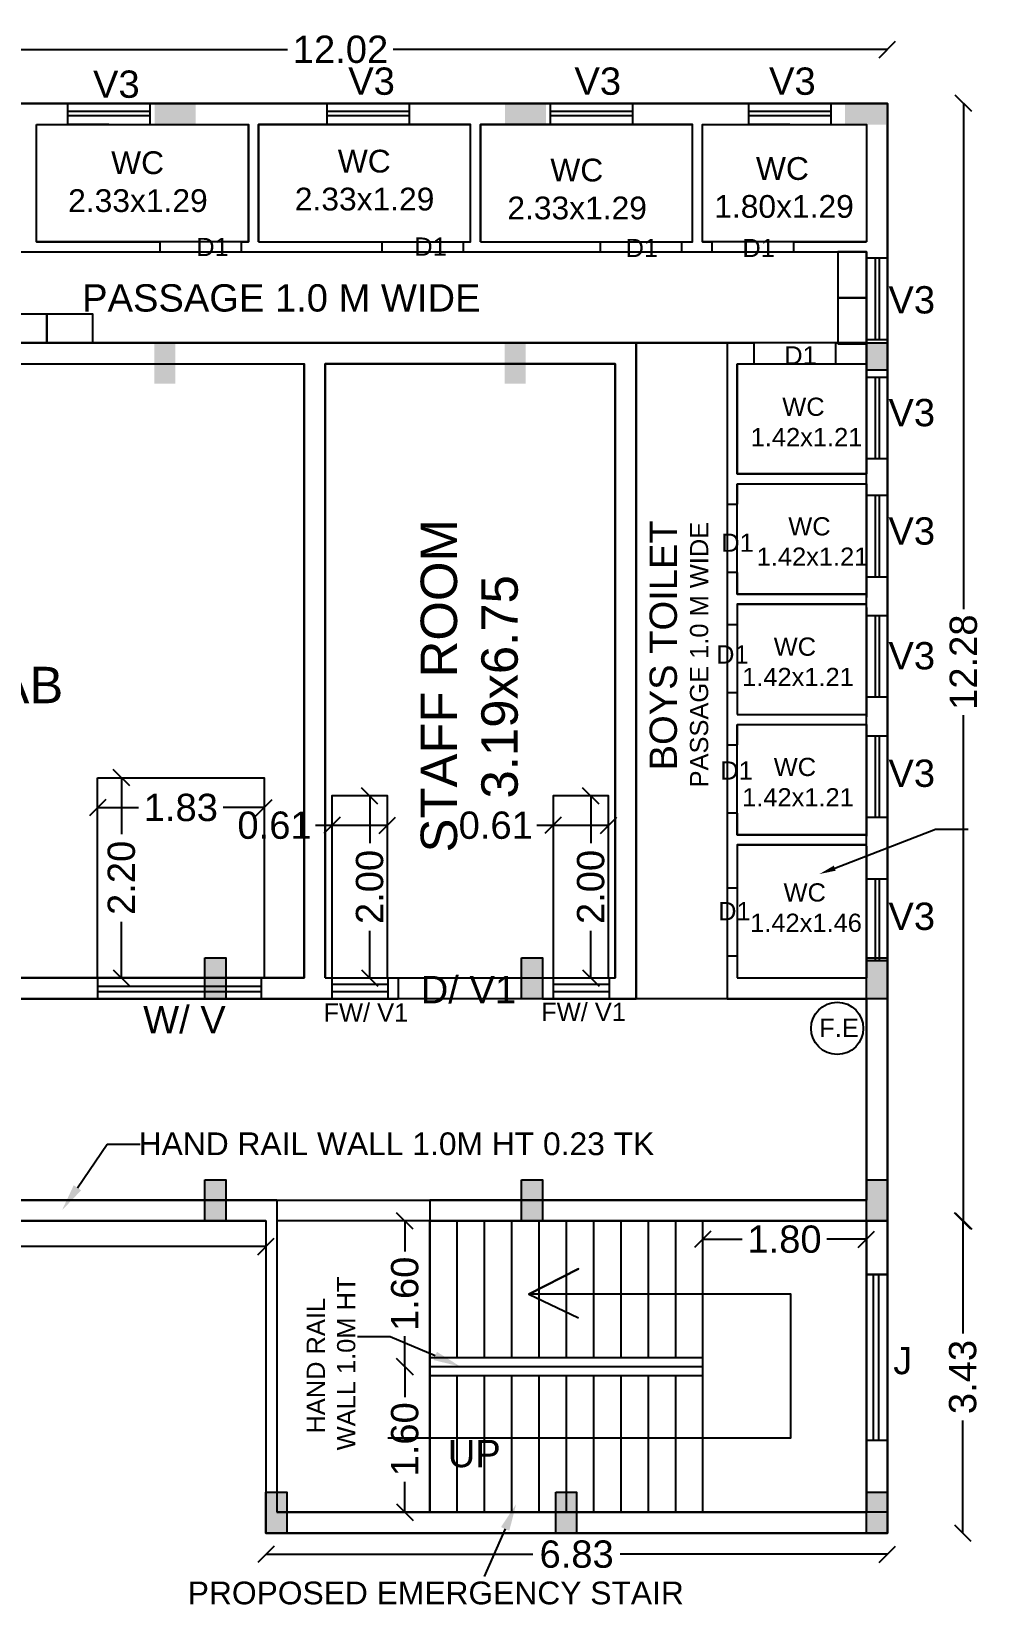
# Model space of a CAD drawing. Header units: metres. Extents: x 729 to 1050, y -308 to -82.
# Drawn here: x 773.85 to 784.29, y -120.4 to -103.05 of the extents above; entities that cross this region are included whole.
import ezdxf
from ezdxf import colors
from ezdxf.entities.mleader import LeaderData, LeaderLine
from ezdxf.math import Vec2, Vec3

# ---------------------------------------------------------------- set-up
doc = ezdxf.new("R2010")
doc.units = ezdxf.units.M
doc.header["$MEASUREMENT"] = 0
for name, color, linetype in [('BLK_1_FLR_2_BLT_UP_AREA', 26, 'Continuous'), ('BLK_1_FLR_2_CARPET_AREA', 10, 'Continuous'), ('BLK_1_FLR_2_FIRESTAIR_1', 7, 'Continuous'), ('BLK_1_FLR_2_REGULAR_ROOM_4', 117, 'Continuous'), ('BLK_1_FLR_2_REGULAR_ROOM_5', 117, 'Continuous'), ('BLK_1_FLR_2_ROOF_AREA', 54, 'Continuous'), ('BLK_1_FLR_2_ROOM_4_LIGHT_VENTILATION_1', 7, 'Continuous'), ('BLK_1_FLR_2_ROOM_5_LIGHT_VENTILATION_1', 7, 'Continuous'), ('BLK_1_FLR_2_SP_WC', 7, 'Continuous'), ('BLK_1_FLR_2_URINAL', 55, 'Continuous'), ('BLK_1_FLR_2_WASH', 55, 'Continuous'), ('BLK_1_FLR_2_WATER_CLOSET', 7, 'Continuous')]:
    doc.layers.add(name, color=color, linetype=linetype)
doc.styles.get("Standard").update_dxf_attribs({"font": 'arial.ttf'})
doc.dimstyles.get("Standard").update_dxf_attribs({"dimtxt": 0.3, "dimasz": 0.18, "dimexe": 0.18, "dimexo": 0.0625, "dimgap": 0.09, "dimtad": 0, "dimtoh": 1, "dimzin": 0, "dimdsep": 46, "dimtxsty": 'Standard', "dimblk": 'OBLIQUE', "dimcen": 0.09, "dimse1": 1, "dimse2": 1, "dimclrd": 1, "dimclrt": 3, "dimadec": 0, "dimazin": 0, "dimtfac": 1, "dimtofl": 0, "dimtmove": 0, "dimatfit": 3, "dimfxl": 0, "dimtolj": 1, "dimtzin": 0, "dimarcsym": 0})

# ---------------------------------------------------------------- blocks, each defined once
blk = doc.blocks.new('_Oblique')
at = {"color": 0, "linetype": 'ByBlock', "lineweight": -2}
blk.add_line((-0.5, -0.5), (0.5, 0.5), dxfattribs=at)
blk = doc.blocks.new('*D169')
at = {"color": 1, "lineweight": -2}
for p, q in [((771.235, -103.243), (776.664, -103.243)), ((783.255, -103.243), (777.825, -103.243))]:
    blk.add_line(p, q, dxfattribs=at)
at = {"layer": 'Defpoints', "color": 0}
for p in [(783.255, -103.243), (771.235, -103.836), (783.255, -103.836)]:
    blk.add_point(p, dxfattribs=at)
at = {"color": 1, "lineweight": -2, "xscale": 0.18, "yscale": 0.18, "zscale": 0.18, "rotation": 180}
blk.add_blockref('_Oblique', (771.235, -103.243), dxfattribs=at)
at = {"color": 1, "lineweight": -2, "xscale": 0.18, "yscale": 0.18, "zscale": 0.18}
blk.add_blockref('_Oblique', (783.255, -103.243), dxfattribs=at)
at = {"color": 3, "insert": (777.245, -103.243), "char_height": 0.3, "attachment_point": 5}
blk.add_mtext('\\A1;12.02', dxfattribs=at)
blk = doc.blocks.new('*D158')
at = {"color": 1, "lineweight": -2}
for p, q in [((784.092, -103.836), (784.092, -109.393)), ((784.092, -116.116), (784.092, -110.558))]:
    blk.add_line(p, q, dxfattribs=at)
at = {"layer": 'Defpoints', "color": 0}
for p in [(783.255, -103.836), (783.255, -116.116), (784.092, -116.116)]:
    blk.add_point(p, dxfattribs=at)
at = {"color": 1, "lineweight": -2, "xscale": 0.18, "yscale": 0.18, "zscale": 0.18}
for p, rotation in [((784.092, -103.836), 90), ((784.092, -116.116), 270)]:
    blk.add_blockref('_Oblique', p, dxfattribs=dict(at, rotation=rotation))
at = {"color": 3, "insert": (784.092, -109.976), "char_height": 0.3, "attachment_point": 5, "rotation": 90}
blk.add_mtext('\\A1;12.28', dxfattribs=at)
blk = doc.blocks.new('*D159')
at = {"color": 1, "lineweight": -2}
for p, q in [((743.805, -116.397), (759.52, -116.397)), ((776.425, -116.397), (760.709, -116.397))]:
    blk.add_line(p, q, dxfattribs=at)
at = {"layer": 'Defpoints', "color": 0}
for p in [(743.805, -116.116), (776.425, -116.116), (776.425, -116.397)]:
    blk.add_point(p, dxfattribs=at)
at = {"color": 1, "lineweight": -2, "xscale": 0.18, "yscale": 0.18, "zscale": 0.18, "rotation": 180}
blk.add_blockref('_Oblique', (743.805, -116.397), dxfattribs=at)
at = {"color": 1, "lineweight": -2, "xscale": 0.18, "yscale": 0.18, "zscale": 0.18}
blk.add_blockref('_Oblique', (776.425, -116.397), dxfattribs=at)
at = {"color": 3, "insert": (760.115, -116.397), "char_height": 0.3, "attachment_point": 5}
blk.add_mtext('\\A1;32.62', dxfattribs=at)
blk = doc.blocks.new('*D171')
at = {"color": 1, "lineweight": -2}
for p, q in [((777.952, -116.116), (777.952, -116.451)), ((777.952, -117.716), (777.952, -117.381))]:
    blk.add_line(p, q, dxfattribs=at)
at = {"layer": 'Defpoints', "color": 0}
for p in [(778.225, -116.116), (777.952, -117.716), (778.225, -117.716)]:
    blk.add_point(p, dxfattribs=at)
at = {"color": 1, "lineweight": -2, "xscale": 0.18, "yscale": 0.18, "zscale": 0.18}
for p, rotation in [((777.952, -116.116), 90), ((777.952, -117.716), 270)]:
    blk.add_blockref('_Oblique', p, dxfattribs=dict(at, rotation=rotation))
at = {"color": 3, "insert": (777.952, -116.916), "char_height": 0.3, "attachment_point": 5, "rotation": 90}
blk.add_mtext('\\A1;1.60', dxfattribs=at)
blk = doc.blocks.new('*D172')
at = {"color": 1, "lineweight": -2}
for p, q in [((777.952, -117.716), (777.952, -118.051)), ((777.952, -119.316), (777.952, -118.981))]:
    blk.add_line(p, q, dxfattribs=at)
at = {"layer": 'Defpoints', "color": 0}
for p in [(778.225, -117.716), (777.952, -119.316), (778.225, -119.316)]:
    blk.add_point(p, dxfattribs=at)
at = {"color": 1, "lineweight": -2, "xscale": 0.18, "yscale": 0.18, "zscale": 0.18}
for p, rotation in [((777.952, -117.716), 90), ((777.952, -119.316), 270)]:
    blk.add_blockref('_Oblique', p, dxfattribs=dict(at, rotation=rotation))
at = {"color": 3, "insert": (777.952, -118.516), "char_height": 0.3, "attachment_point": 5, "rotation": 90}
blk.add_mtext('\\A1;1.60', dxfattribs=at)
blk = doc.blocks.new('*D173')
at = {"color": 1, "lineweight": -2}
for p, q in [((781.225, -116.318), (781.66, -116.318)), ((783.025, -116.318), (782.59, -116.318))]:
    blk.add_line(p, q, dxfattribs=at)
at = {"layer": 'Defpoints', "color": 0}
for p in [(783.025, -116.318), (781.225, -117.616), (783.025, -117.616)]:
    blk.add_point(p, dxfattribs=at)
at = {"color": 1, "lineweight": -2, "xscale": 0.18, "yscale": 0.18, "zscale": 0.18, "rotation": 180}
blk.add_blockref('_Oblique', (781.225, -116.318), dxfattribs=at)
at = {"color": 1, "lineweight": -2, "xscale": 0.18, "yscale": 0.18, "zscale": 0.18}
blk.add_blockref('_Oblique', (783.025, -116.318), dxfattribs=at)
at = {"color": 3, "insert": (782.125, -116.318), "char_height": 0.3, "attachment_point": 5}
blk.add_mtext('\\A1;1.80', dxfattribs=at)
blk = doc.blocks.new('*D174')
at = {"color": 1, "lineweight": -2}
for p, q in [((784.084, -116.116), (784.084, -117.351)), ((784.084, -119.546), (784.084, -118.31))]:
    blk.add_line(p, q, dxfattribs=at)
at = {"layer": 'Defpoints', "color": 0}
for p in [(783.255, -116.116), (783.255, -119.546), (784.084, -119.546)]:
    blk.add_point(p, dxfattribs=at)
at = {"color": 1, "lineweight": -2, "xscale": 0.18, "yscale": 0.18, "zscale": 0.18}
for p, rotation in [((784.084, -116.116), 90), ((784.084, -119.546), 270)]:
    blk.add_blockref('_Oblique', p, dxfattribs=dict(at, rotation=rotation))
at = {"color": 3, "insert": (784.084, -117.831), "char_height": 0.3, "attachment_point": 5, "rotation": 90}
blk.add_mtext('\\A1;3.43', dxfattribs=at)
blk = doc.blocks.new('*D175')
at = {"color": 1, "lineweight": -2}
for p, q in [((776.425, -119.779), (779.359, -119.779)), ((783.255, -119.779), (780.32, -119.779))]:
    blk.add_line(p, q, dxfattribs=at)
at = {"layer": 'Defpoints', "color": 0}
for p in [(776.425, -119.546), (783.255, -119.546), (776.425, -119.779)]:
    blk.add_point(p, dxfattribs=at)
at = {"color": 1, "lineweight": -2, "xscale": 0.18, "yscale": 0.18, "zscale": 0.18, "rotation": 180}
blk.add_blockref('_Oblique', (776.425, -119.779), dxfattribs=at)
at = {"color": 1, "lineweight": -2, "xscale": 0.18, "yscale": 0.18, "zscale": 0.18}
blk.add_blockref('_Oblique', (783.255, -119.779), dxfattribs=at)
at = {"color": 3, "insert": (779.84, -119.779), "char_height": 0.3, "attachment_point": 5}
blk.add_mtext('\\A1;6.83', dxfattribs=at)
blk = doc.blocks.new('*D214')
at = {"layer": 'BLK_1_FLR_2_ROOM_4_LIGHT_VENTILATION_1', "color": 1, "lineweight": -2}
for p, q in [((774.575, -111.574), (775.025, -111.574)), ((776.405, -111.574), (775.956, -111.574))]:
    blk.add_line(p, q, dxfattribs=at)
at = {"layer": 'Defpoints', "color": 0}
for p in [(774.575, -111.246), (776.405, -111.246), (774.575, -111.574)]:
    blk.add_point(p, dxfattribs=at)
at = {"layer": 'BLK_1_FLR_2_ROOM_4_LIGHT_VENTILATION_1', "color": 1, "lineweight": -2, "xscale": 0.18, "yscale": 0.18, "zscale": 0.18, "rotation": 180}
blk.add_blockref('_Oblique', (774.575, -111.574), dxfattribs=at)
at = {"layer": 'BLK_1_FLR_2_ROOM_4_LIGHT_VENTILATION_1', "color": 1, "lineweight": -2, "xscale": 0.18, "yscale": 0.18, "zscale": 0.18}
blk.add_blockref('_Oblique', (776.405, -111.574), dxfattribs=at)
at = {"layer": 'BLK_1_FLR_2_ROOM_4_LIGHT_VENTILATION_1', "color": 3, "insert": (775.49, -111.574), "char_height": 0.3, "attachment_point": 5}
blk.add_mtext('\\A1;1.83', dxfattribs=at)
blk = doc.blocks.new('*D215')
at = {"layer": 'BLK_1_FLR_2_ROOM_4_LIGHT_VENTILATION_1', "color": 1, "lineweight": -2}
for p, q in [((774.838, -111.246), (774.838, -111.864)), ((774.838, -113.446), (774.838, -112.828))]:
    blk.add_line(p, q, dxfattribs=at)
at = {"layer": 'Defpoints', "color": 0}
for p in [(774.575, -111.246), (774.575, -113.446), (774.838, -113.446)]:
    blk.add_point(p, dxfattribs=at)
at = {"layer": 'BLK_1_FLR_2_ROOM_4_LIGHT_VENTILATION_1', "color": 1, "lineweight": -2, "xscale": 0.18, "yscale": 0.18, "zscale": 0.18}
for p, rotation in [((774.838, -111.246), 90), ((774.838, -113.446), 270)]:
    blk.add_blockref('_Oblique', p, dxfattribs=dict(at, rotation=rotation))
at = {"layer": 'BLK_1_FLR_2_ROOM_4_LIGHT_VENTILATION_1', "color": 3, "insert": (774.838, -112.346), "char_height": 0.3, "attachment_point": 5, "rotation": 90}
blk.add_mtext('\\A1;2.20', dxfattribs=at)
blk = doc.blocks.new('*D216')
at = {"layer": 'BLK_1_FLR_2_ROOM_5_LIGHT_VENTILATION_1', "color": 1, "lineweight": -2}
for p, q in [((777.151, -111.769), (776.971, -111.769)), ((777.761, -111.769), (777.151, -111.769))]:
    blk.add_line(p, q, dxfattribs=at)
at = {"layer": 'Defpoints', "color": 0}
for p in [(777.151, -111.446), (777.761, -111.446), (777.151, -111.769)]:
    blk.add_point(p, dxfattribs=at)
at = {"layer": 'BLK_1_FLR_2_ROOM_5_LIGHT_VENTILATION_1', "color": 1, "lineweight": -2, "xscale": 0.18, "yscale": 0.18, "zscale": 0.18, "rotation": 180}
blk.add_blockref('_Oblique', (777.151, -111.769), dxfattribs=at)
at = {"layer": 'BLK_1_FLR_2_ROOM_5_LIGHT_VENTILATION_1', "color": 1, "lineweight": -2, "xscale": 0.18, "yscale": 0.18, "zscale": 0.18}
blk.add_blockref('_Oblique', (777.761, -111.769), dxfattribs=at)
at = {"layer": 'BLK_1_FLR_2_ROOM_5_LIGHT_VENTILATION_1', "color": 3, "insert": (776.52, -111.769), "char_height": 0.3, "attachment_point": 5}
blk.add_mtext('\\A1;0.61', dxfattribs=at)
blk = doc.blocks.new('*D217')
at = {"layer": 'BLK_1_FLR_2_ROOM_5_LIGHT_VENTILATION_1', "color": 1, "lineweight": -2}
for p, q in [((777.566, -111.446), (777.566, -111.964)), ((777.566, -113.446), (777.566, -112.928))]:
    blk.add_line(p, q, dxfattribs=at)
at = {"layer": 'Defpoints', "color": 0}
for p in [(777.761, -111.446), (777.566, -113.446), (777.761, -113.446)]:
    blk.add_point(p, dxfattribs=at)
at = {"layer": 'BLK_1_FLR_2_ROOM_5_LIGHT_VENTILATION_1', "color": 1, "lineweight": -2, "xscale": 0.18, "yscale": 0.18, "zscale": 0.18}
for p, rotation in [((777.566, -111.446), 90), ((777.566, -113.446), 270)]:
    blk.add_blockref('_Oblique', p, dxfattribs=dict(at, rotation=rotation))
at = {"layer": 'BLK_1_FLR_2_ROOM_5_LIGHT_VENTILATION_1', "color": 3, "insert": (777.566, -112.446), "char_height": 0.3, "attachment_point": 5, "rotation": 90}
blk.add_mtext('\\A1;2.00', dxfattribs=at)
blk = doc.blocks.new('*D218')
at = {"layer": 'BLK_1_FLR_2_ROOM_5_LIGHT_VENTILATION_1', "color": 1, "lineweight": -2}
for p, q in [((779.581, -111.769), (779.401, -111.769)), ((780.191, -111.769), (779.581, -111.769))]:
    blk.add_line(p, q, dxfattribs=at)
at = {"layer": 'Defpoints', "color": 0}
for p in [(779.581, -111.446), (780.191, -111.446), (779.581, -111.769)]:
    blk.add_point(p, dxfattribs=at)
at = {"layer": 'BLK_1_FLR_2_ROOM_5_LIGHT_VENTILATION_1', "color": 1, "lineweight": -2, "xscale": 0.18, "yscale": 0.18, "zscale": 0.18, "rotation": 180}
blk.add_blockref('_Oblique', (779.581, -111.769), dxfattribs=at)
at = {"layer": 'BLK_1_FLR_2_ROOM_5_LIGHT_VENTILATION_1', "color": 1, "lineweight": -2, "xscale": 0.18, "yscale": 0.18, "zscale": 0.18}
blk.add_blockref('_Oblique', (780.191, -111.769), dxfattribs=at)
at = {"layer": 'BLK_1_FLR_2_ROOM_5_LIGHT_VENTILATION_1', "color": 3, "insert": (778.951, -111.769), "char_height": 0.3, "attachment_point": 5}
blk.add_mtext('\\A1;0.61', dxfattribs=at)
blk = doc.blocks.new('*D219')
at = {"layer": 'BLK_1_FLR_2_ROOM_5_LIGHT_VENTILATION_1', "color": 1, "lineweight": -2}
for p, q in [((779.996, -111.446), (779.996, -111.964)), ((779.996, -113.446), (779.996, -112.928))]:
    blk.add_line(p, q, dxfattribs=at)
at = {"layer": 'Defpoints', "color": 0}
for p in [(780.191, -111.446), (779.996, -113.446), (780.191, -113.446)]:
    blk.add_point(p, dxfattribs=at)
at = {"layer": 'BLK_1_FLR_2_ROOM_5_LIGHT_VENTILATION_1', "color": 1, "lineweight": -2, "xscale": 0.18, "yscale": 0.18, "zscale": 0.18}
for p, rotation in [((779.996, -111.446), 90), ((779.996, -113.446), 270)]:
    blk.add_blockref('_Oblique', p, dxfattribs=dict(at, rotation=rotation))
at = {"layer": 'BLK_1_FLR_2_ROOM_5_LIGHT_VENTILATION_1', "color": 3, "insert": (779.996, -112.446), "char_height": 0.3, "attachment_point": 5, "rotation": 90}
blk.add_mtext('\\A1;2.00', dxfattribs=at)

msp = doc.modelspace()

# ---------------------------------------------------------------- hatches: boundary and pattern name
h = msp.add_hatch(color=2)
h.dxf.hatch_style = 1
h.paths.add_polyline_path([(775.652, -104.068), (775.652, -103.838), (775.202, -103.838), (775.202, -104.068)])
h = msp.add_hatch(color=2)
h.dxf.hatch_style = 1
h.paths.add_polyline_path([(779.502, -104.068), (779.502, -103.838), (779.052, -103.838), (779.052, -104.068)])
h = msp.add_hatch(color=2)
h.dxf.hatch_style = 1
h.paths.add_polyline_path([(783.239, -104.068), (783.239, -103.838), (782.789, -103.838), (782.789, -104.068)])
h = msp.add_hatch(color=2)
h.dxf.hatch_style = 1
h.paths.add_polyline_path([(775.43, -106.466), (775.2, -106.466), (775.2, -106.916), (775.43, -106.916)])
h = msp.add_hatch(color=2)
h.dxf.hatch_style = 1
h.paths.add_polyline_path([(779.28, -106.466), (779.05, -106.466), (779.05, -106.916), (779.28, -106.916)])
h = msp.add_hatch(color=2)
h.dxf.hatch_style = 1
h.paths.add_polyline_path([(783.255, -106.466), (783.025, -106.466), (783.025, -106.766), (783.255, -106.766)])
h = msp.add_hatch(color=2)
h.dxf.hatch_style = 1
h.paths.add_polyline_path([(775.985, -113.226), (775.755, -113.226), (775.755, -113.676), (775.985, -113.676)])
h = msp.add_hatch(color=2)
h.dxf.hatch_style = 1
h.paths.add_polyline_path([(779.465, -113.226), (779.235, -113.226), (779.235, -113.676), (779.465, -113.676)])
h = msp.add_hatch(color=2)
h.dxf.hatch_style = 1
h.paths.add_polyline_path([(783.255, -113.226), (783.025, -113.226), (783.025, -113.676), (783.255, -113.676)])
h = msp.add_hatch(color=2)
h.dxf.hatch_style = 1
h.paths.add_polyline_path([(775.985, -115.666), (775.755, -115.666), (775.755, -116.116), (775.985, -116.116)])
h = msp.add_hatch(color=2)
h.dxf.hatch_style = 1
h.paths.add_polyline_path([(779.465, -115.666), (779.235, -115.666), (779.235, -116.116), (779.465, -116.116)])
h = msp.add_hatch(color=2)
h.dxf.hatch_style = 1
h.paths.add_polyline_path([(783.255, -115.666), (783.025, -115.666), (783.025, -116.116), (783.255, -116.116)])
h = msp.add_hatch(color=2)
h.dxf.hatch_style = 1
h.paths.add_polyline_path([(776.655, -119.096), (776.425, -119.096), (776.425, -119.546), (776.655, -119.546)])
h = msp.add_hatch(color=2)
h.dxf.hatch_style = 1
h.paths.add_polyline_path([(779.84, -119.096), (779.61, -119.096), (779.61, -119.546), (779.84, -119.546)])
h = msp.add_hatch(color=2)
h.dxf.hatch_style = 1
h.paths.add_polyline_path([(783.255, -119.096), (783.025, -119.096), (783.025, -119.546), (783.255, -119.546)])

# ---------------------------------------------------------------- linework, layer by layer
for p, q in [((771.235, -103.836), (783.255, -103.836)), ((774.249, -104.066), (774.249, -103.836)), ((774.249, -103.836), (775.149, -103.836)), ((775.149, -103.923), (774.249, -103.923)), ((775.149, -103.836), (775.149, -104.066)), ((775.315, -103.836), (779.165, -103.836)), ((777.1, -104.066), (777.1, -103.836)), ((777.1, -103.836), (778, -103.836)), ((778, -103.923), (777.1, -103.923)), ((778, -103.836), (778, -104.066)), ((779.553, -104.066), (779.553, -103.836)), ((779.553, -103.836), (780.453, -103.836)), ((780.453, -103.923), (779.553, -103.923)), ((780.453, -103.836), (780.453, -104.066)), ((781.734, -104.066), (781.734, -103.836)), ((781.734, -103.836), (782.634, -103.836)), ((782.634, -103.923), (781.734, -103.923)), ((782.634, -103.836), (782.634, -104.066)), ((783.255, -103.836), (783.255, -116.116)), ((773.905, -104.066), (776.235, -104.066)), ((773.905, -105.356), (773.905, -104.066)), ((774.249, -103.97), (775.149, -103.97)), ((774.699, -104.066), (774.249, -104.066)), ((776.235, -105.356), (776.235, -104.066)), ((776.345, -104.066), (778.675, -104.066)), ((776.345, -105.356), (776.345, -104.066)), ((777.1, -103.97), (778, -103.97)), ((777.55, -104.066), (777.1, -104.066)), ((778.675, -105.356), (778.675, -104.066)), ((778.785, -104.066), (781.115, -104.066)), ((778.785, -105.356), (778.785, -104.066)), ((778.785, -105.356), (778.785, -104.066)), ((779.553, -103.97), (780.453, -103.97)), ((780.003, -104.066), (779.553, -104.066)), ((781.115, -105.356), (781.115, -104.066)), ((781.225, -104.066), (783.025, -104.066)), ((781.225, -105.356), (781.225, -104.066)), ((781.734, -103.97), (782.634, -103.97)), ((782.184, -104.066), (781.734, -104.066)), ((783.025, -104.066), (783.025, -105.356)), ((773.718, -105.466), (775.258, -105.466)), ((773.905, -105.356), (775.258, -105.356)), ((775.258, -105.356), (775.258, -105.466)), ((776.158, -105.356), (776.235, -105.356)), ((776.158, -105.466), (776.158, -105.356)), ((776.158, -105.466), (777.698, -105.466)), ((776.345, -105.356), (777.698, -105.356)), ((777.698, -105.356), (777.698, -105.466)), ((778.598, -105.356), (778.675, -105.356)), ((778.598, -105.466), (778.598, -105.356)), ((778.598, -105.466), (778.973, -105.466)), ((778.598, -105.466), (780.097, -105.466)), ((778.785, -105.356), (778.973, -105.356)), ((778.785, -105.356), (780.097, -105.356)), ((780.097, -105.356), (780.097, -105.466)), ((780.997, -105.356), (781.115, -105.356)), ((780.997, -105.466), (780.997, -105.356)), ((780.997, -105.466), (781.326, -105.466)), ((781.225, -105.356), (781.326, -105.356)), ((781.326, -105.356), (781.326, -105.466)), ((782.226, -105.356), (783.025, -105.356)), ((782.226, -105.466), (782.226, -105.356)), ((782.226, -105.466), (783.025, -105.466)), ((783.025, -105.466), (783.025, -106.766)), ((783.025, -105.984), (783.025, -105.534)), ((783.025, -105.534), (783.255, -105.534)), ((783.12, -105.534), (783.12, -106.434)), ((783.168, -106.434), (783.168, -105.534)), ((783.255, -105.534), (783.255, -106.434)), ((771.465, -106.466), (779.465, -106.466)), ((772.27, -106.466), (774.07, -106.466)), ((776.7, -106.466), (778.5, -106.466)), ((779.465, -106.466), (780.495, -106.466)), ((780.495, -106.466), (780.495, -113.676)), ((781.495, -106.466), (781.788, -106.466)), ((781.495, -106.466), (781.788, -106.466)), ((781.495, -106.466), (781.495, -108.241)), ((781.788, -106.466), (781.645, -106.466)), ((781.788, -106.466), (781.645, -106.466)), ((781.788, -106.466), (781.788, -106.696)), ((782.688, -106.466), (783.255, -106.466)), ((783.025, -106.466), (782.688, -106.466)), ((783.025, -106.466), (782.688, -106.466)), ((782.688, -106.696), (782.688, -106.466)), ((783.255, -106.434), (783.025, -106.434)), ((783.255, -116.116), (783.255, -106.466)), ((765.435, -106.696), (776.845, -106.696)), ((776.845, -113.446), (776.845, -106.696)), ((777.075, -106.696), (780.265, -106.696)), ((777.075, -113.446), (777.075, -106.696)), ((780.265, -106.696), (780.265, -113.446)), ((781.495, -106.696), (781.495, -108.241)), ((781.605, -106.696), (781.788, -106.696)), ((781.605, -106.696), (781.788, -106.696)), ((781.605, -106.696), (781.605, -107.907)), ((782.688, -106.696), (783.025, -106.696)), ((782.688, -106.696), (783.025, -106.696)), ((783.025, -113.376), (783.025, -106.696)), ((783.025, -113.376), (783.025, -106.696)), ((783.025, -107.293), (783.025, -106.843)), ((783.025, -106.843), (783.255, -106.843)), ((783.12, -106.843), (783.12, -107.743)), ((783.168, -107.743), (783.168, -106.843)), ((783.255, -106.843), (783.255, -107.743)), ((781.605, -107.907), (783.025, -107.907)), ((783.255, -107.743), (783.025, -107.743)), ((781.605, -108.017), (783.025, -108.017)), ((781.605, -108.017), (781.605, -108.241)), ((783.025, -108.066), (783.025, -109.266)), ((783.025, -108.066), (783.025, -109.266)), ((781.495, -108.241), (781.605, -108.241)), ((783.025, -108.59), (783.025, -108.14)), ((783.025, -108.14), (783.255, -108.14)), ((783.12, -108.14), (783.12, -109.04)), ((783.168, -109.04), (783.168, -108.14)), ((783.255, -108.14), (783.255, -109.04)), ((781.495, -108.991), (781.495, -109.563)), ((781.495, -108.991), (781.495, -109.563)), ((781.605, -108.991), (781.495, -108.991)), ((781.605, -108.991), (781.605, -109.23)), ((783.255, -109.04), (783.025, -109.04)), ((781.605, -109.23), (783.025, -109.23)), ((781.605, -109.34), (783.025, -109.34)), ((781.605, -109.34), (781.605, -109.563)), ((783.025, -109.376), (783.025, -110.576)), ((783.025, -109.376), (783.025, -110.576)), ((783.025, -109.912), (783.025, -109.462)), ((783.025, -109.462), (783.255, -109.462)), ((783.12, -109.462), (783.12, -110.362)), ((783.168, -110.362), (783.168, -109.462)), ((783.255, -109.462), (783.255, -110.362)), ((781.495, -109.563), (781.605, -109.563)), ((781.495, -110.313), (781.495, -110.885)), ((781.495, -110.313), (781.495, -110.885)), ((781.605, -110.313), (781.495, -110.313)), ((781.605, -110.313), (781.605, -110.552)), ((783.255, -110.362), (783.025, -110.362)), ((781.605, -110.552), (783.025, -110.552)), ((781.605, -110.662), (783.025, -110.662)), ((781.605, -110.662), (781.605, -110.885)), ((783.025, -110.686), (783.025, -111.886)), ((783.025, -110.686), (783.025, -111.886)), ((783.025, -111.234), (783.025, -110.784)), ((783.025, -110.784), (783.255, -110.784)), ((783.12, -110.784), (783.12, -111.684)), ((783.168, -111.684), (783.168, -110.784)), ((783.255, -110.784), (783.255, -111.684)), ((781.495, -110.885), (781.605, -110.885)), ((781.495, -111.635), (781.495, -112.457)), ((781.495, -111.635), (781.495, -112.457)), ((781.605, -111.635), (781.495, -111.635)), ((781.605, -111.635), (781.605, -111.874)), ((783.255, -111.684), (783.025, -111.684)), ((781.605, -111.874), (783.025, -111.874)), ((781.605, -111.984), (783.025, -111.984)), ((781.605, -111.984), (781.605, -112.457)), ((783.025, -111.996), (783.025, -113.446)), ((783.025, -111.996), (783.025, -113.446)), ((783.025, -112.806), (783.025, -112.356)), ((783.025, -112.356), (783.255, -112.356)), ((783.12, -112.356), (783.12, -113.256)), ((783.168, -113.256), (783.168, -112.356)), ((783.255, -112.356), (783.255, -113.256)), ((781.495, -112.457), (781.605, -112.457)), ((781.495, -113.207), (781.495, -113.676)), ((781.495, -113.207), (781.495, -113.676)), ((781.605, -113.207), (781.495, -113.207)), ((781.605, -113.207), (781.605, -113.446)), ((783.255, -113.256), (783.025, -113.256)), ((770.373, -113.446), (776.845, -113.446)), ((774.575, -113.446), (774.575, -113.676)), ((776.375, -113.676), (776.375, -113.446)), ((777.075, -113.446), (777.88, -113.446)), ((777.151, -113.446), (777.151, -113.676)), ((777.765, -113.446), (777.765, -113.676)), ((777.88, -113.446), (777.88, -113.676)), ((779.23, -113.446), (780.265, -113.446)), ((779.581, -113.446), (779.581, -113.676)), ((780.196, -113.446), (780.196, -113.676)), ((781.605, -113.446), (783.025, -113.446)), ((781.605, -113.446), (783.025, -113.446)), ((776.375, -113.54), (774.575, -113.54)), ((774.575, -113.593), (776.375, -113.593)), ((777.765, -113.517), (777.151, -113.517)), ((777.765, -113.597), (777.151, -113.597)), ((780.196, -113.517), (779.581, -113.517)), ((780.196, -113.597), (779.581, -113.597)), ((770.373, -113.676), (777.88, -113.676)), ((779.465, -113.676), (780.495, -113.676)), ((781.495, -113.676), (783.025, -113.676)), ((781.495, -113.676), (783.025, -113.676)), ((783.025, -113.676), (783.025, -115.886)), ((776.545, -115.886), (743.575, -115.886)), ((776.545, -115.886), (776.545, -119.316)), ((783.025, -115.886), (778.225, -115.886)), ((778.225, -115.886), (778.225, -119.316)), ((776.425, -116.116), (743.575, -116.116)), ((776.425, -116.116), (776.425, -119.546)), ((783.255, -116.116), (778.225, -116.116)), ((778.525, -116.116), (778.525, -117.616)), ((778.825, -116.116), (778.825, -117.616)), ((779.125, -116.116), (779.125, -117.616)), ((779.425, -116.116), (779.425, -117.616)), ((779.725, -116.116), (779.725, -117.616)), ((780.025, -116.116), (780.025, -117.616)), ((780.325, -116.116), (780.325, -117.616)), ((780.625, -116.116), (780.625, -117.616)), ((780.925, -116.116), (780.925, -117.616)), ((781.225, -116.116), (781.225, -119.316)), ((783.025, -116.116), (783.025, -119.316)), ((783.255, -116.116), (783.255, -119.546)), ((783.255, -116.703), (783.025, -116.703)), ((783.025, -116.703), (783.255, -116.703)), ((783.099, -116.703), (783.099, -118.528)), ((783.159, -116.703), (783.159, -118.528)), ((778.225, -117.616), (781.225, -117.616)), ((778.225, -117.716), (781.225, -117.716)), ((778.225, -117.816), (781.225, -117.816)), ((778.525, -117.816), (778.525, -119.316)), ((778.825, -117.816), (778.825, -119.316)), ((779.125, -117.816), (779.125, -119.316)), ((779.425, -117.816), (779.425, -119.316)), ((779.725, -117.816), (779.725, -119.316)), ((780.025, -117.816), (780.025, -119.316)), ((780.325, -117.816), (780.325, -119.316)), ((780.625, -117.816), (780.625, -119.316)), ((780.925, -117.816), (780.925, -119.316)), ((783.255, -118.528), (783.025, -118.528)), ((783.025, -119.316), (776.545, -119.316)), ((783.255, -119.546), (776.425, -119.546))]:
    msp.add_line(p, q)
at = {"color": 4}
for points in [[(733.225, -120.396), (743.805, -120.396), (743.805, -116.116), (776.425, -116.116), (776.425, -119.546), (783.255, -119.546), (783.255, -103.836), (771.235, -103.836), (771.235, -106.466), (733.225, -106.466)], [(773.905, -104.066), (776.235, -104.066), (776.235, -105.356), (773.905, -105.356)], [(776.345, -105.356), (778.675, -105.356), (778.675, -104.066), (776.345, -104.066)], [(778.785, -105.356), (781.115, -105.356), (781.115, -104.066), (778.785, -104.066)], [(783.025, -105.356), (781.225, -105.356), (781.225, -104.066), (783.025, -104.066)], [(771.465, -105.466), (783.025, -105.466), (783.025, -106.466), (771.465, -106.466)], [(780.495, -106.466), (781.495, -106.466), (781.495, -113.676), (780.495, -113.676)], [(765.435, -106.696), (776.845, -106.696), (776.845, -113.446), (765.435, -113.446)], [(777.075, -113.446), (780.265, -113.446), (780.265, -106.696), (777.075, -106.696)], [(781.605, -106.696), (783.025, -106.696), (783.025, -107.907), (781.605, -107.907)], [(781.605, -108.017), (783.025, -108.017), (783.025, -109.23), (781.605, -109.23)], [(781.605, -110.552), (783.025, -110.552), (783.025, -109.34), (781.605, -109.34)], [(781.605, -110.662), (783.025, -110.662), (783.025, -111.874), (781.605, -111.874)], [(781.605, -113.446), (783.025, -113.446), (783.025, -111.984), (781.605, -111.984)], [(733.455, -115.886), (783.025, -115.886), (783.025, -113.676), (733.455, -113.676)], [(776.545, -119.316), (783.025, -119.316), (783.025, -116.116), (776.545, -116.116)]]:
    msp.add_lwpolyline(points, close=True, dxfattribs=at)
at = {"color": 2}
for points in [[(783.025, -106.466), (783.255, -106.466), (783.255, -106.766), (783.025, -106.766)], [(775.755, -113.226), (775.985, -113.226), (775.985, -113.676), (775.755, -113.676)], [(779.235, -113.226), (779.465, -113.226), (779.465, -113.676), (779.235, -113.676)], [(783.025, -113.226), (783.255, -113.226), (783.255, -113.676), (783.025, -113.676)], [(775.755, -115.666), (775.985, -115.666), (775.985, -116.116), (775.755, -116.116)], [(779.235, -115.666), (779.465, -115.666), (779.465, -116.116), (779.235, -116.116)], [(783.025, -115.666), (783.255, -115.666), (783.255, -116.116), (783.025, -116.116)], [(776.425, -119.096), (776.655, -119.096), (776.655, -119.546), (776.425, -119.546)], [(779.61, -119.096), (779.84, -119.096), (779.84, -119.546), (779.61, -119.546)], [(783.025, -119.096), (783.255, -119.096), (783.255, -119.546), (783.025, -119.546)]]:
    msp.add_lwpolyline(points, close=True, dxfattribs=at)
msp.add_lwpolyline([(777.764, -118.501), (782.195, -118.501), (782.195, -116.92), (779.313, -116.92), (779.86, -116.642), (779.313, -116.92), (779.862, -117.179)])
at = {"linetype": 'ByBlock', "lineweight": -2}
msp.add_lwpolyline([(779.055, -119.5), (778.824, -120.023)], dxfattribs=at)
msp.add_circle((782.704, -114), 0.287)
msp.add_solid([(779.009, -119.48), (779.176, -119.226), (779.1, -119.521)])
at = {"layer": 'BLK_1_FLR_2_BLT_UP_AREA', "color": 27}
msp.add_lwpolyline([(733.225, -120.396), (743.805, -120.396), (743.805, -116.116), (776.425, -116.116), (776.425, -119.546), (783.255, -119.546), (783.255, -103.836), (771.235, -103.836), (771.235, -106.466), (733.225, -106.466)], close=True, dxfattribs=at)
at = {"layer": 'BLK_1_FLR_2_CARPET_AREA', "color": 7}
for points in [[(773.905, -104.066), (776.235, -104.066), (776.235, -105.356), (773.905, -105.356)], [(776.345, -105.356), (778.675, -105.356), (778.675, -104.066), (776.345, -104.066)], [(778.785, -105.356), (781.115, -105.356), (781.115, -104.066), (778.785, -104.066)], [(783.025, -105.356), (781.225, -105.356), (781.225, -104.066), (783.025, -104.066)], [(771.465, -105.466), (783.025, -105.466), (783.025, -106.466), (771.465, -106.466)], [(780.495, -106.466), (781.495, -106.466), (781.495, -113.676), (780.495, -113.676)], [(765.435, -106.696), (776.845, -106.696), (776.845, -113.446), (765.435, -113.446)], [(777.075, -113.446), (780.265, -113.446), (780.265, -106.696), (777.075, -106.696)], [(781.605, -106.696), (783.025, -106.696), (783.025, -107.907), (781.605, -107.907)], [(781.605, -108.017), (783.025, -108.017), (783.025, -109.23), (781.605, -109.23)], [(781.605, -110.552), (783.025, -110.552), (783.025, -109.34), (781.605, -109.34)], [(781.605, -110.662), (783.025, -110.662), (783.025, -111.874), (781.605, -111.874)], [(781.605, -113.446), (783.025, -113.446), (783.025, -111.984), (781.605, -111.984)], [(733.455, -115.886), (783.025, -115.886), (783.025, -113.676), (733.455, -113.676)], [(776.545, -119.316), (783.025, -119.316), (783.025, -116.116), (776.545, -116.116)]]:
    msp.add_lwpolyline(points, close=True, dxfattribs=at)
at = {"layer": 'BLK_1_FLR_2_FIRESTAIR_1', "color": 1}
msp.add_lwpolyline([(778.225, -116.116), (783.255, -116.116), (783.255, -119.316), (778.225, -119.316)], close=True, dxfattribs=at)
at = {"layer": 'BLK_1_FLR_2_REGULAR_ROOM_4', "color": 3}
msp.add_lwpolyline([(765.435, -106.696), (776.845, -106.696), (776.845, -113.446), (765.435, -113.446)], close=True, dxfattribs=at)
at = {"layer": 'BLK_1_FLR_2_REGULAR_ROOM_5', "color": 3}
msp.add_lwpolyline([(777.075, -113.446), (780.265, -113.446), (780.265, -106.696), (777.075, -106.696)], close=True, dxfattribs=at)
at = {"layer": 'BLK_1_FLR_2_ROOF_AREA', "color": 54}
msp.add_lwpolyline([(733.225, -120.396), (743.805, -120.396), (743.805, -116.116), (776.425, -116.116), (776.425, -119.546), (783.255, -119.546), (783.255, -103.836), (771.235, -103.836), (771.235, -106.466), (733.225, -106.466)], close=True, dxfattribs=at)
at = {"layer": 'BLK_1_FLR_2_ROOM_4_LIGHT_VENTILATION_1', "color": 3, "linetype": 'Continuous'}
msp.add_lwpolyline([(774.575, -111.246), (776.405, -111.246), (776.405, -113.446), (774.575, -113.446)], close=True, dxfattribs=at)
at = {"layer": 'BLK_1_FLR_2_ROOM_5_LIGHT_VENTILATION_1', "color": 3, "linetype": 'Continuous'}
for points in [[(777.151, -113.446), (777.761, -113.446), (777.761, -111.446), (777.151, -111.446)], [(779.581, -113.446), (780.191, -113.446), (780.191, -111.446), (779.581, -111.446)]]:
    msp.add_lwpolyline(points, close=True, dxfattribs=at)
at = {"layer": 'BLK_1_FLR_2_SP_WC', "color": 233}
for points in [[(781.605, -110.662), (783.025, -110.662), (783.025, -111.874), (781.605, -111.874)], [(781.605, -113.446), (783.025, -113.446), (783.025, -111.984), (781.605, -111.984)]]:
    msp.add_lwpolyline(points, close=True, dxfattribs=at)
at = {"layer": 'BLK_1_FLR_2_URINAL', "color": 235}
for points in [[(781.605, -106.696), (783.025, -106.696), (783.025, -107.907), (781.605, -107.907)], [(781.605, -108.017), (783.025, -108.017), (783.025, -109.23), (781.605, -109.23)], [(781.605, -110.552), (783.025, -110.552), (783.025, -109.34), (781.605, -109.34)]]:
    msp.add_lwpolyline(points, close=True, dxfattribs=at)
at = {"layer": 'BLK_1_FLR_2_WASH', "color": 60}
for points in [[(782.712, -105.972), (783.025, -105.972), (783.025, -105.466), (782.712, -105.466)], [(782.712, -106.477), (783.025, -106.477), (783.025, -105.972), (782.712, -105.972)], [(773.511, -106.153), (773.511, -106.466), (774.017, -106.466), (774.017, -106.153)], [(774.017, -106.153), (774.017, -106.466), (774.522, -106.466), (774.522, -106.153)]]:
    msp.add_lwpolyline(points, close=True, dxfattribs=at)
at = {"layer": 'BLK_1_FLR_2_WATER_CLOSET', "color": 2}
for points in [[(773.905, -104.066), (776.235, -104.066), (776.235, -105.356), (773.905, -105.356)], [(776.345, -105.356), (778.675, -105.356), (778.675, -104.066), (776.345, -104.066)], [(778.785, -105.356), (781.115, -105.356), (781.115, -104.066), (778.785, -104.066)], [(783.025, -105.356), (781.225, -105.356), (781.225, -104.066), (783.025, -104.066)]]:
    msp.add_lwpolyline(points, close=True, dxfattribs=at)

# ---------------------------------------------------------------- texts
at = {"attachment_point": 1}
for s, width, insert, char_height in [('V3', 1.60592, (774.525, -103.474), 0.3), ('V3', 1.60592, (777.33, -103.441), 0.3), ('V3', 1.60592, (779.816, -103.441), 0.3), ('V3', 1.60592, (781.955, -103.441), 0.3), ('{\\W5.370049; }WC\\P{\\W0.50186; }2.33x1.29', 1.60592, (774.203, -104.362), 0.25), ('{\\W5.370049; }WC\\P{\\W0.50186; }2.33x1.29', 1.60592, (776.694, -104.345), 0.25), ('{\\W5.370049; }WC\\P{\\W0.50186; }2.33x1.29', 1.60592, (779.03, -104.443), 0.25), ('{\\W5.370049; }WC\\P{\\W0.645093; }1.80x1.29', 1.60592, (781.29, -104.426), 0.25), ('D1', 1.60592, (778.056, -105.309), 0.2), ('D1', 1.60592, (775.659, -105.313), 0.2), ('D1', 1.60592, (780.378, -105.324), 0.2), ('D1', 1.60592, (781.662, -105.324), 0.2), ('{\\W8.74977;  }PASSAGE 1.0 M WIDE ', 8.39887, (772.368, -105.823), 0.3), ('V3', 1.60592, (783.267, -105.844), 0.3), ('D1', 1.60592, (782.122, -106.504), 0.2), ('{\\W7.438836; }WC\\P{\\W2.965198; }1.42x1.21', 1.60592, (781.523, -107.069), 0.2), ('V3', 1.60592, (783.267, -107.083), 0.3), ('{\\W7.438836; }WC\\P{\\W2.965198; }1.42x1.21', 1.60592, (781.589, -108.383), 0.2), ('V3', 1.60592, (783.267, -108.384), 0.3), ('D1', 1.60592, (781.43, -108.563), 0.2), ('{\\W5.14402;  }NURSING \\P{\\W2.781893; }FOUNDATION LAB\\P{\\W9.699292; }11.41x6.75 ', 5.69381, (768.861, -109.36), 0.4), ('D1', 1.60592, (781.373, -109.791), 0.2), ('{\\W7.438836; }WC\\P{\\W2.965198; }1.42x1.21', 1.60592, (781.429, -109.705), 0.2), ('V3', 1.60592, (783.267, -109.755), 0.3), ('{\\W7.438836; }WC\\P{\\W2.965198; }1.42x1.21', 1.60592, (781.429, -111.027), 0.2), ('D1', 1.60592, (781.419, -111.066), 0.2), ('V3', 1.60592, (783.267, -111.046), 0.3), ('{\\W7.438836; }WC\\P{\\W2.717395; }1.42x1.46', 1.60592, (781.537, -112.406), 0.2), ('D1', 1.60592, (781.395, -112.612), 0.2), ('V3', 1.60592, (783.267, -112.618), 0.3), ('D/ V1', 1.60592, (778.127, -113.424), 0.3), ('W/ V', 1.60592, (775.076, -113.753), 0.3), ('FW/ V1', 1.60592, (777.058, -113.726), 0.2), ('FW/ V1', 1.60592, (779.451, -113.719), 0.2), ('F.E', 1.60592, (782.507, -113.894), 0.2), ('{\\W3.431435; }HAND RAIL WALL 1.0M HT 0.23 TK ', 6.30457, (774.694, -115.143), 0.25), ('J', 1.60592, (783.32, -117.5), 0.3), ('UP', 1.60592, (778.424, -118.522), 0.3), ('{\\W1.401996; }PROPOSED EMERGENCY STAIR', 5.69381, (775.43, -120.079), 0.25)]:
    msp.add_mtext_dynamic_manual_height_columns(s, width=width, gutter_width=1, heights=[0], dxfattribs=dict(at, insert=insert, char_height=char_height))
at = {"rotation": 90}
for s, width, insert, char_height, attachment_point in [('{\\W6.40849;  }BOYS TOILET', 5.69381, (780.642, -112.657), 0.3, 1), ('{\\W6.757289; }STAFF ROOM\\P{\\W5.28989;  }3.19x6.75 ', 5.69381, (778.126, -113.116), 0.4, 1), ('{\\W8.88307;    }PASSAGE 1.0 M WIDE ', 8.39887, (781.086, -114.11), 0.2, 1), ('{\\W9.0942;   }HAND RAIL\\P{\\W7.97;   } WALL 1.0M HT ', 5.69381, (777.41, -120.57), 0.2, 7)]:
    msp.add_mtext_dynamic_manual_height_columns(s, width=width, gutter_width=1, heights=[0], dxfattribs=dict(at, insert=insert, char_height=char_height, attachment_point=attachment_point))

# ---------------------------------------------------------------- dimensions: what is measured, and where the dimension line sits
for base, p1, p2, picture, middle in [((783.255, -103.243), (771.235, -103.836), (783.255, -103.836), '*D169', (777.245, -103.243)), ((776.425, -116.397), (743.805, -116.116), (776.425, -116.116), '*D159', (760.115, -116.397)), ((783.025, -116.318), (781.225, -117.616), (783.025, -117.616), '*D173', (782.125, -116.318)), ((776.425, -119.779), (783.255, -119.546), (776.425, -119.546), '*D175', (779.84, -119.779))]:
    dim = msp.add_linear_dim(base=base, p1=p1, p2=p2, dimstyle='Standard')
    dim.commit()
    dim.dimension.update_dxf_attribs({"geometry": picture, "text_midpoint": middle})
dim = msp.add_linear_dim(base=(784.092, -116.116), p1=(783.255, -103.836), p2=(783.255, -116.116), angle=90, dimstyle='Standard')
dim.commit()
dim.dimension.update_dxf_attribs({"geometry": '*D158', "text_midpoint": (784.092, -109.976), "dimtype": 160})
for base, p1, p2, picture, middle in [((777.952, -117.716), (778.225, -116.116), (778.225, -117.716), '*D171', (777.952, -116.916)), ((784.084, -119.546), (783.255, -116.116), (783.255, -119.546), '*D174', (784.084, -117.831)), ((777.952, -119.316), (778.225, -117.716), (778.225, -119.316), '*D172', (777.952, -118.516))]:
    dim = msp.add_linear_dim(base=base, p1=p1, p2=p2, angle=90, dimstyle='Standard')
    dim.commit()
    dim.dimension.update_dxf_attribs({"geometry": picture, "text_midpoint": middle})
at = {"layer": 'BLK_1_FLR_2_ROOM_4_LIGHT_VENTILATION_1', "color": 232}
dim = msp.add_linear_dim(base=(774.838, -113.446), p1=(774.575, -111.246), p2=(774.575, -113.446), angle=90, dimstyle='Standard', dxfattribs=at)
dim.commit()
dim.dimension.update_dxf_attribs({"geometry": '*D215', "text_midpoint": (774.838, -112.346)})
dim = msp.add_linear_dim(base=(774.575, -111.574), p1=(776.405, -111.246), p2=(774.575, -111.246), dimstyle='Standard', dxfattribs=at)
dim.commit()
dim.dimension.update_dxf_attribs({"geometry": '*D214', "text_midpoint": (775.49, -111.574)})
at = {"layer": 'BLK_1_FLR_2_ROOM_5_LIGHT_VENTILATION_1', "color": 232}
for base, p1, p2, picture, middle in [((777.566, -113.446), (777.761, -111.446), (777.761, -113.446), '*D217', (777.566, -112.446)), ((779.996, -113.446), (780.191, -111.446), (780.191, -113.446), '*D219', (779.996, -112.446))]:
    dim = msp.add_linear_dim(base=base, p1=p1, p2=p2, angle=90, dimstyle='Standard', dxfattribs=at)
    dim.commit()
    dim.dimension.update_dxf_attribs({"geometry": picture, "text_midpoint": middle})
for base, p1, p2, picture, middle in [((777.151, -111.769), (777.761, -111.446), (777.151, -111.446), '*D216', (776.52, -111.769)), ((779.581, -111.769), (780.191, -111.446), (779.581, -111.446), '*D218', (778.951, -111.769))]:
    dim = msp.add_linear_dim(base=base, p1=p1, p2=p2, dimstyle='Standard', dxfattribs=at)
    dim.commit()
    dim.dimension.update_dxf_attribs({"geometry": picture, "text_midpoint": middle})

# ---------------------------------------------------------------- leaders
ml = msp.add_multileader_mtext('Standard')
ml.set_content('', color=256)
ml.set_leader_properties()
ml.build(insert=Vec2(0, 0))
ml.multileader.update_dxf_attribs({"dogleg_length": 0.36, "arrow_head_size": 0.18})
ctx = ml.context
ctx.base_point, ctx.char_height, ctx.arrow_head_size, ctx.landing_gap_size, ctx.plane_origin = Vec3(784.145, -111.812), 0.18, 0.18, 0.09, Vec3(782.509, -112.304)
notes = []
notes.append((ctx, [(0, (1, 1, 0), (783.785, -111.812), (1, 0), 0.36, [(0, [(782.509, -112.304)], 0, [])])]))
ctx.mtext.insert, ctx.mtext.flow_direction = Vec3(784.235, -111.722), 5
ml = msp.add_multileader_mtext('Standard')
ml.set_content('', color=256)
ml.set_leader_properties()
ml.build(insert=Vec2(0, 0))
ml.multileader.update_dxf_attribs({"dogleg_length": 0.36, "arrow_head_size": 0.3})
ctx = ml.context
ctx.base_point, ctx.char_height, ctx.arrow_head_size, ctx.landing_gap_size, ctx.plane_origin = Vec3(775.042, -115.272), 0.18, 0.3, 0.09, Vec3(774.184, -115.999)
notes.append((ctx, [(0, (1, 1, 0), (774.682, -115.272), (1, 0), 0.36, [(0, [(774.184, -115.999)], 0, [])])]))
ctx.mtext.insert, ctx.mtext.flow_direction = Vec3(775.132, -115.182), 5
ml = msp.add_multileader_mtext('Standard')
ml.set_content('', color=256)
ml.set_leader_properties()
ml.build(insert=Vec2(0, 0))
ml.multileader.update_dxf_attribs({"dogleg_length": 0.36, "arrow_head_size": 0.3})
ctx = ml.context
ctx.base_point, ctx.char_height, ctx.arrow_head_size, ctx.landing_gap_size, ctx.plane_origin = Vec3(777.252, -117.391), 0.18, 0.3, 0.09, Vec3(778.225, -117.748)
ctx.text_align_type = 2
notes.append((ctx, [(0, (1, 1, 0), (777.792, -117.391), (-1, 0), 0.36, [(0, [(778.562, -117.716)], 0, [])])]))
ctx.mtext.insert, ctx.mtext.alignment, ctx.mtext.flow_direction = Vec3(777.342, -117.301), 3, 5
for ctx, leaders in notes:
    for number, flags, end, landing, length, lines in leaders:
        leader = LeaderData()
        leader.index, (leader.has_last_leader_line, leader.has_dogleg_vector, leader.attachment_direction) = number, flags
        leader.last_leader_point, leader.dogleg_vector, leader.dogleg_length = Vec3(end), Vec3(landing), length
        for number, points, colour, breaks in lines:
            line = LeaderLine()
            line.index, line.vertices, line.color, line.breaks = number, Vec3.list(points), colors.encode_raw_color(colour), breaks
            leader.lines.append(line)
        ctx.leaders.append(leader)

doc.saveas('drawing.dxf')
